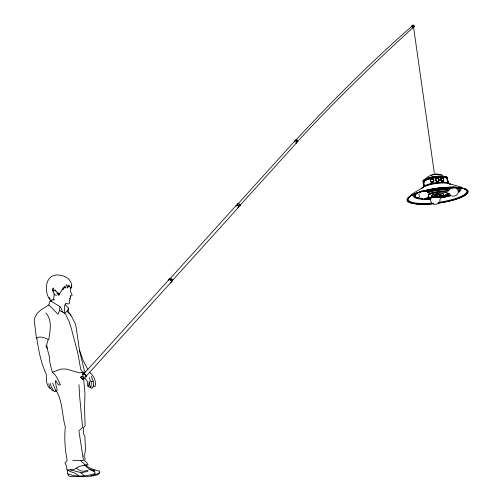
<?xml version="1.0" encoding="UTF-8"?>
<svg xmlns="http://www.w3.org/2000/svg" width="502" height="502" viewBox="0 0 502 502"><rect width="100%" height="100%" fill="white"/><g stroke="black" fill="none" stroke-linecap="round" stroke-linejoin="round"><path stroke-width="0.75" d="M419.07 194.079L419.076 195.491L419.948 197.493M54.203 293.959L53.664 299.349L54.411 299.826L52.007 299.939L51.85 300.447L51.317 300.008L51.11 301.144L59.983 306.647L61.702 309.012L62.223 311.817L65.404 313.8L69.012 321.318L71.566 329.281L77.948 353.822L80.728 369.359L82.629 372.289M423.682 185.614L423.65 186.066L423.268 182.91L423.883 186.204L423.895 185.589M71.071 287.64L70.242 290.733L72.181 295.226L71.773 295.734L70.016 296.029M68.485 308.128L68.19 311.428L70.977 315.218L67.08 311.391L68.485 308.128L65.134 304.607M413.372 27.07C415.706 26.43 411.69 23.437 411.841 26.744M412.813 25.79L412.895 25.445M412.33 27.704C413.761 28.633 413.272 25.426 412.035 25.935M59.983 306.647L59.249 311.271L57.994 314.202L48.832 304.94L41.082 309.834L37.368 313.148L35.046 316.957L34.261 320.389L36.395 338.417L36.784 337.871L39.846 336.924L44.044 337.658L48.782 339.584C50.093 330.736 52.49 320.496 45.939 312.966M48.186 339.471L46.749 344.485L47.194 348.501L49.472 357.06L49.805 362.118L51.273 368.474L52.465 372.239L55.038 374.787L57.065 377.83L60.391 384.701L59.456 385.122L58.169 384.438L55.791 380.924M428.482 196.351L428.764 195.297M439.821 201.547L440.097 199.081M91.188 376.193L93.177 380.899L93.491 385.141L92.355 388.09L91.157 388.203C90.084 386.151 92.249 383.81 90.944 381.708M63.942 312.602L64.425 311.34L64.432 306.396L65.63 303.333L67.933 303.873L68.83 303.81L69.558 303.139L69.351 300.648L70.224 299.136L69.696 298.715M297.209 140.416A1.117 0.684 42.1 0 0 296.506 139.97A1.123 0.69 46.6 0 1 297.209 140.416L297.523 140.874A1.117 0.684 42.1 0 1 297.429 141.639C334.062 101.806 372.992 64.168 412.926 27.673C414.012 26.022 410.567 26.236 412.832 25.602M413.88 26.794L413.805 25.809L412.989 25.338M53.645 390.638L52.459 390.801L49.698 387.011L48.732 383.685M90.9 386.471L89.996 387.651L88.961 386.954L89.601 383.635L89.237 381.57L88.496 386.345L87.586 386.226L87.26 381.238L84.725 377.68M457.906 193.364C456.883 195.661 454.046 196.665 451.7 196.025M55.948 380.673L55.452 381.476L56.067 385.806L57.19 389.257L56.795 390.907L55.703 390.387L52.697 383.246M48.832 304.94L49.911 301.162L51.11 301.144M84.932 465.417L85.993 464.739L86.576 465.944C90.373 468.987 95.135 469.809 99.484 471.209L99.747 472.583L98.336 474.415L94.897 475.626L90.58 476.028M412.895 25.169L412.7 25.972M50.652 388.316L49.955 388.416C45.795 385.09 46.473 378.903 46.272 374.103C40.888 362.839 38.522 350.227 36.784 337.871M83.621 374.065L168.917 279.696M169.921 278.83L236.417 205.262M294.875 140.936L237.879 203.988A1.261 0.772 42.1 0 1 238.852 204.038M239.617 205.807L296.613 142.75M238.481 207.414L171.985 280.982A1.5 0.916 42.1 0 0 171.402 279.087A1.5 0.916 42.1 0 0 169.689 279.25M85.905 376.456L171.201 282.086M297.504 140.893L297.523 140.874A1.123 0.69 46.6 0 1 297.391 141.677M411.847 26.255L413.046 25.1M412.035 26.217L413.215 25.106M412.537 25.947L413.403 25.175M412.537 26.123L413.397 25.351M412.719 26.085L413.585 25.313M412.688 26.236L413.548 25.464M412.889 26.28L413.748 25.508M412.826 26.393L413.686 25.621M412.945 26.581L413.893 25.74M413.033 26.794L414.006 26.004M413.083 27.014L413.949 26.242M413.209 27.039L414.068 26.267M412.368 27.554L412.807 27.729L414.094 26.531M413.202 27.528L414.062 26.757M412.87 27.917L413.993 26.945M412.129 26.11C371.21 61.746 332.908 100.312 295.923 139.989A1.123 0.69 46.6 0 0 295.747 140.309A1.117 0.684 42.1 0 1 295.885 140.027M410.385 195.535L412.776 193.603L422.684 187.585M64.57 313.11L67.08 311.391M426.675 177.47L429.925 175.7M99.747 472.583L97.99 473.725L94.075 474.792M437.932 203.63L436.05 204.314L433.615 204.207M413.786 26.901L413.378 26.895M424.799 191.613L426.606 190.929M426.229 191.13L426.612 190.986A17.501 4.204 -8.1 0 1 450.915 188.52L450.915 188.52M449.635 188.928L449.629 188.877A15.869 3.815 -8.1 0 0 427.585 191.111L425.966 191.061A3.991 0.96 -8.1 0 0 421.153 191.708A3.991 0.96 -8.1 0 0 419.904 193.013M427.591 191.168L427.215 191.293A3.991 0.96 -8.1 0 1 427.208 192.034M52.465 372.239L60.955 369.07L65.913 368.989L79.548 372.829L85.334 371.944L84.217 369.949L79.649 351.256L76.053 326.582L75.043 323.232L71.911 317.032L70.343 314.917M69.489 298.784L70.713 297.774L70.217 296.029M437.625 196.069L437.292 196.031L437.631 196.006M81.017 472.897L87.988 471.246L87.568 470.443L86.815 470.349L84.154 471.322L80.634 470.857L76.185 468.197M94.909 473.65C86.093 476.335 76.448 477.239 67.82 473.869M438.817 196.872L439.394 196.797M438.867 196.916L439.401 196.847A17.501 4.204 -8.1 0 0 449.717 194.18M92.989 381.62L91.188 381.445L90.278 380.428L89.343 377.642M430.503 197.7L431.061 197.656M431.023 197.713L430.509 197.75A17.501 4.204 -8.1 0 1 426.593 197.719M72.846 460.485L83.495 460.478L78.914 430.992L82.617 427.478L79.504 394.905L79.015 384.745M93.284 471.039L95.029 470.744L89.074 469.075M439.551 174.414L442.469 175.054M438.434 174.288L440.172 174.483M85.993 464.739L87.894 465.103L88.038 464.601L86.545 462.461L84.75 460.968L84.587 460.133L85.315 458.753L83.74 455.935L84.725 454.649L85.491 449.133L84.851 436.119L83.602 433.904L83.326 427.792L85.089 425.947L84.593 408.954L84.938 393.072L83.577 378.408M70.311 469.828L80.151 472.413L81.876 473.38L84.167 475.921M461.507 187.083L448.054 183.374A1.588 0.389 85.5 0 0 448.073 181.404A1.588 0.389 85.5 0 0 447.546 180.494A1.588 0.389 85.5 0 1 447.953 182.816M56.431 295.54L54.649 294.649L53.758 293.268L52.346 289.98L52.948 288.236L53.607 288.129L52.917 290.47L53.45 290.476L53.789 291.392L54.385 290.162L55.22 289.849L55.164 290.903L55.722 290.583L55.986 291.618L56.525 291.329L56.983 291.869L57.109 293.651L58.019 292.39L57.761 294.938L58.69 293.287L58.489 294.254L59.186 293.406L58.709 295.339L63.202 287.759L62.788 290.024L64.507 286.209L64.545 288.029L65.091 287.232L65.047 288.054L66.835 284.534L67.431 286.761L67.023 288.035L67.958 287.226L68.46 285.763L68.749 286.924L69.1 285.067L70.625 288.412L71.384 287.094L71.717 287.445L71.591 285.657L71.83 285.87C71.322 278.698 64.087 275.065 57.598 274.952C45.086 274.814 44 290.965 49.529 299.223L49.535 297.586L50.514 301.024M59.393 310.393L62.223 311.817M67.795 469.997C70.989 472.784 76.229 472.156 78.601 476.065M441.271 180.839L441.634 181.103A1.738 1.337 46.8 0 0 443.14 181.115L443.523 180.544A1.719 1.136 69.3 0 0 443.285 178.856L441.929 177.965A1.757 1.443 60.9 0 0 441.271 180.839M449.842 183.814L450.827 184.585M84.512 465.047L89.626 469.565L94.075 471.359L95.016 472.526L94.884 473.882L93.792 475.105C86.237 478.042 78.161 475.915 70.368 476.68L68.448 475.764L67.644 473.348L67.368 470.023M80.665 460.667L84.298 464.043L84.756 464.977L79.184 466.515L73.681 469.602L66.948 470.054L66.509 466.427L64.99 462.8L67.205 460.472C64.946 449.485 64.243 438.008 65.31 426.851C61.853 414.884 62.882 401.97 56.318 390.863M89.833 372.453C93.868 375.885 96.415 381.131 95.104 386.465L94.608 386.873L93.811 386.471L93.491 385.141M447.458 180.444L447.389 180.356A1.757 0.496 86.1 0 0 447.025 180.544M457.309 188.896L458.182 190.898M431.287 202.689L430.409 199.576M87.856 369.491L83.056 360.235L79.473 350.114M45.883 345.558L47.194 348.501M50.256 383.484L51.612 387.318L53.99 391.196L55.427 391.755L55.703 390.387M423.839 186.135L423.657 185.238M83.056 372.214L83.602 374.354M82.209 372.365L82.893 375.389M423.625 183.355L423.431 182.778L423.45 183.575M423.619 183.243L423.682 183.682M447.527 180.808L447.815 182.91M423.939 185.652L423.82 184.868M423.682 183.607L423.738 184.065M423.6 184.855L423.657 185.32M413.554 27.139L434.305 172.914M423.751 184.027L423.857 184.924M423.895 185.345L423.839 184.88A1.751 0.596 76.8 0 0 423.914 185.301L423.92 185.702M423.594 182.923L423.82 183.217A1.719 0.489 86.1 0 1 424.064 184.899L423.995 186.186M456.638 189.047A3.991 0.96 -8.1 0 0 455.785 188.106A3.991 0.96 -8.1 0 0 451.474 188.47L449.848 188.997A3.991 0.96 -8.1 0 0 449.328 190.026M427.723 192.241A12.682 3.043 -8.1 0 1 448.769 190.277M423.556 182.527A12.048 2.893 -8.1 0 1 435.397 177.639A12.048 2.893 -8.1 0 1 447.226 179.358M423.537 182.402A12.048 2.893 -8.1 0 1 435.385 177.513A12.13 2.912 -8.1 0 1 447.282 179.227M447.207 179.239A12.048 2.893 -8.1 0 0 435.385 177.513A12.13 2.912 -8.1 0 0 423.462 182.414M423.481 182.54A12.13 2.912 -8.1 0 1 435.397 177.62A12.13 2.912 -8.1 0 1 447.301 179.352M427.704 192.122A12.682 3.043 -8.1 0 1 448.757 190.158M428.011 192.354A12.305 2.956 -8.1 0 1 448.443 190.44M427.999 192.26A12.305 2.956 -8.1 0 1 448.43 190.352M447.226 180.525A1.751 0.427 85.5 0 1 447.765 180.789A1.751 0.427 85.5 0 1 447.991 182.897M440.267 194.506A3.514 0.847 -8.1 0 1 440.718 195.291M434.286 196.15A3.514 0.847 -8.1 0 1 437.047 194.613A3.658 0.878 -8.1 0 0 434.625 196.32M440.379 194.469A3.658 0.878 -8.1 0 1 439.702 195.805M434.65 196.477A3.658 0.878 -8.1 0 1 435.322 195.146A3.658 0.878 -8.1 0 1 440.398 194.632A3.658 0.878 -8.1 0 1 439.727 195.962M436.138 196.558A3.658 0.878 -8.1 0 1 435.316 196.552M449.083 193.22A11.935 2.868 -8.1 0 1 440.411 196.797A11.935 2.868 -8.1 0 1 427.98 197.424M428.652 193.621A11.935 2.868 -8.1 0 1 448.286 191.839M428.193 194.964A10.059 2.416 -8.1 0 1 444.452 191.996A10.059 2.416 -8.1 0 1 441.208 196.414M440.599 196.552A10.059 2.416 -8.1 0 1 438.692 196.916M438.045 197.016A10.059 2.416 -8.1 0 1 434.186 197.405M431.325 197.418A10.059 2.416 -8.1 0 1 429.486 197.211M428.193 195.096A10.078 2.422 -8.1 0 1 443.498 192.04A10.078 2.422 -8.1 0 1 443.492 195.924A10.078 2.422 -8.1 0 1 428.193 196.966M442.45 193.584A6.331 1.519 -8.1 0 1 441.904 195.673A6.331 1.519 -8.1 0 1 433.653 196.909M432.492 196.784A6.331 1.519 -8.1 0 1 431.676 196.546M431.249 196.213A6.331 1.519 -8.1 0 1 438.296 193.552M427.804 192.586A11.935 2.868 -8.1 0 1 448.098 190.522M430.848 175.606A3.821 0.916 -8.1 0 1 434.104 174.125A3.821 0.916 -8.1 0 1 438.346 174.357M430.911 176.045A3.821 0.916 -8.1 0 1 430.911 175.807M431.168 175.537A3.821 0.916 -8.1 0 1 437.662 174.458M423.33 181.498A12.13 2.912 -8.1 0 1 423.33 180.733M424.146 179.879A12.13 2.912 -8.1 0 1 438.359 176.265A12.13 2.912 -8.1 0 1 447.156 178.31M423.977 182.17A12.305 2.956 -8.1 0 1 433.659 176.773A12.305 2.956 -8.1 0 1 447.326 178.292M423.995 182.282A12.305 2.956 -8.1 0 1 433.678 176.886A12.305 2.956 -8.1 0 1 447.345 178.411M424.058 182.734A12.305 2.956 -8.1 0 1 433.741 177.338A12.305 2.956 -8.1 0 1 447.407 178.863M424.071 182.835A12.305 2.956 -8.1 0 1 433.753 177.438A12.305 2.956 -8.1 0 1 447.42 178.957M423.424 182.163A12.13 2.912 -8.1 0 1 435.347 177.244A12.13 2.912 -8.1 0 1 447.251 178.976M423.18 187.139A13.196 3.169 -8.1 0 1 434.443 182.879A13.196 3.169 -8.1 0 1 448.223 182.985M422.508 187.811A13.968 3.357 -8.1 0 1 436.232 183.029A13.968 3.357 -8.1 0 1 449.943 184.14M421.68 188.633A14.916 3.583 -8.1 0 1 434.412 183.814A14.916 3.583 -8.1 0 1 449.98 183.933M433.559 203.686A30.729 7.379 -8.1 0 1 412.424 194.92A30.729 7.379 -8.1 0 1 464.224 188.595A30.729 7.379 -8.1 0 1 438.622 203.065M433.565 203.699A30.704 7.373 -8.1 0 1 412.588 194.876A30.704 7.373 -8.1 0 1 464.432 188.696A30.704 7.373 -8.1 0 1 437.901 203.178M432.849 203.574A30.208 7.254 -8.1 0 1 413.14 194.745A30.208 7.254 -8.1 0 1 463.886 188.708A30.208 7.254 -8.1 0 1 438.597 202.89M447.301 187.221A29.593 7.11 -8.1 0 1 466.502 192.448A29.593 7.11 -8.1 0 1 439.012 202.262M432.134 203.072A29.593 7.11 -8.1 0 1 408.979 200.787A29.593 7.11 -8.1 0 1 419.659 191.99M420.337 191.777A29.593 7.11 -8.1 0 1 424.742 190.54M426.286 190.164A29.593 7.11 -8.1 0 1 429.179 189.53M430.672 189.229A29.593 7.11 -8.1 0 1 435.203 188.451M436.74 188.225A29.593 7.11 -8.1 0 1 439.049 187.924M441.333 187.666A29.593 7.11 -8.1 0 1 443.599 187.459M452.785 186.97A22.314 5.359 -8.1 0 1 458.219 191.695M450.589 195.385A22.314 5.359 -8.1 0 1 440.016 197.87M430.71 198.93A22.314 5.359 -8.1 0 1 425.018 199.037M422.929 198.936A22.314 5.359 -8.1 0 1 419.622 191.94M420.218 191.676A22.314 5.359 -8.1 0 1 422.226 190.892M449.61 193.565A15.869 3.815 -8.1 0 1 446.705 194.663M429.637 197.273A15.869 3.815 -8.1 0 1 427.566 197.223M423.97 186.173A1.588 0.54 76.8 0 1 423.744 184.987M458.144 187.579A22.998 5.522 -8.1 0 1 458.131 191.846M450.947 195.096A22.998 5.522 -8.1 0 1 444.408 196.828M442.971 197.129A22.998 5.522 -8.1 0 1 440.053 197.656M431.18 198.704A22.998 5.522 -8.1 0 1 424.598 198.861M423.211 198.805A22.998 5.522 -8.1 0 1 420.977 198.623M419.013 198.34A22.998 5.522 -8.1 0 1 415.374 193.753M455.678 187.001A22.552 5.415 -8.1 0 1 458.395 191.325M450.683 195.046A22.552 5.415 -8.1 0 1 446.391 196.257M442.858 197.035A22.552 5.415 -8.1 0 1 441.427 197.311M430.591 198.629A22.552 5.415 -8.1 0 1 424.836 198.742M419.358 198.227A22.552 5.415 -8.1 0 1 416.459 193.195M455.509 187.271A22.314 5.359 -8.1 0 1 458.2 191.544M450.57 195.234A22.314 5.359 -8.1 0 1 446.322 196.426M445.569 196.608A22.314 5.359 -8.1 0 1 439.99 197.719M430.691 198.779A22.314 5.359 -8.1 0 1 424.999 198.886M422.91 198.786A22.314 5.359 -8.1 0 1 416.71 193.395M459.06 187.579A23.964 5.754 -8.1 0 1 457.981 192.718M450.94 195.611A23.964 5.754 -8.1 0 1 440.204 198.089M430.961 199.175A23.964 5.754 -8.1 0 1 415.198 193.446M81.142 377.322A1.663 1.017 42.1 0 1 82.422 376.487A1.663 1.017 42.1 0 1 83.941 378.351A1.663 1.017 42.1 0 1 82.391 378.859M82.033 378.633A1.663 1.017 42.1 0 1 81.249 377.667M294.768 141.796A1.261 0.772 42.1 0 1 295.389 140.83A1.261 0.772 42.1 0 1 296.782 142.066A1.261 0.772 42.1 0 1 295.916 142.813M236.103 205.945A1.606 0.985 42.1 0 1 237.226 205.098A1.606 0.985 42.1 0 1 238.795 206.736A1.606 0.985 42.1 0 1 237.666 207.577M237.691 204.59A1.261 0.772 42.1 0 1 237.684 204.345M239.128 204.214A1.261 0.772 42.1 0 1 239.579 204.678M239.724 204.948A1.261 0.772 42.1 0 1 239.749 205.657M236.191 205.971A1.5 0.916 42.1 0 1 237.898 205.525A1.5 0.916 42.1 0 1 238.249 207.527M85.453 376.795A1.663 1.017 42.1 0 1 85.145 376.82M83.163 374.749A1.663 1.017 42.1 0 1 85.058 374.574A1.663 1.017 42.1 0 1 85.704 376.676M83.062 375.038A1.795 1.098 42.1 0 1 84.185 374.065A1.795 1.098 42.1 0 1 85.999 375.672A1.795 1.098 42.1 0 1 85.189 376.927M83.376 374.85A1.663 1.017 42.1 0 1 85.258 374.354A1.663 1.017 42.1 0 1 85.654 376.575M168.666 280.486A1.663 1.017 42.1 0 1 170.554 279.99A1.663 1.017 42.1 0 1 170.95 282.206M81.029 377.284A1.795 1.098 42.1 0 1 82.943 376.663A1.795 1.098 42.1 0 1 83.683 379.073A1.795 1.098 42.1 0 1 81.148 377.661M168.59 280.461A1.757 1.073 42.1 0 1 170.586 279.934A1.757 1.073 42.1 0 1 171 282.281M294.693 141.79A1.368 0.835 42.1 0 1 295.364 140.748A1.368 0.835 42.1 0 1 296.864 142.085A1.368 0.835 42.1 0 1 295.935 142.894M295.502 140.234A1.368 0.835 42.1 0 1 296.669 139.851A1.368 0.835 42.1 0 1 297.811 141.257A1.368 0.835 42.1 0 1 296.845 141.884M169.481 279.476A1.757 1.073 42.1 0 1 171.477 278.949A1.757 1.073 42.1 0 1 171.891 281.296M237.402 204.502A1.606 0.985 42.1 0 1 238.412 203.63A1.606 0.985 42.1 0 1 240.038 205.073A1.606 0.985 42.1 0 1 239.31 206.196M430.823 179.716L430.628 180.136A1.719 1.475 -73.8 0 0 430.873 181.818L431.532 182.289A1.738 1.544 -37.3 0 0 433.207 181.95L433.527 181.617A1.757 1.657 -52 0 0 431.124 179.377L430.823 179.716M438.698 180.952L437.581 181.511A1.751 1.682 26.8 0 0 438.798 178.957A1.751 1.682 26.8 0 0 435.868 178.875A1.751 1.682 26.8 0 0 437.123 181.498L437.562 181.511L436.263 181.203A1.751 1.701 0.2 0 1 436.646 178.279L437.091 178.16A1.757 1.631 43.7 0 1 438.704 180.958M432.787 182.176A1.751 1.638 -57.2 0 0 433.126 179.195A1.751 1.638 -57.2 0 0 430.459 180.538A1.751 1.638 -57.2 0 0 432.787 182.176M435.918 180.318A1.588 1.519 26.8 0 0 438.622 180.739A1.588 1.519 26.8 0 0 437.562 178.254A1.588 1.519 26.8 0 0 435.918 180.318M440.781 179.139A1.751 1.406 62.6 0 0 442.871 181.241A1.751 1.406 62.6 0 0 443.122 178.436A1.751 1.406 62.6 0 0 440.781 179.139M432.661 181.988A1.588 1.487 -57.2 0 0 432.969 179.289A1.588 1.487 -57.2 0 0 430.553 180.507A1.588 1.487 -57.2 0 0 432.661 181.988M433.659 197.048A6.35 1.525 -8.1 0 0 443.73 194.676A6.35 1.525 -8.1 0 0 435.09 194.211A6.35 1.525 -8.1 0 0 433.659 197.048M435.529 196.928A3.407 0.816 -8.1 0 0 440.938 195.661A3.407 0.816 -8.1 0 0 436.301 195.41A3.407 0.816 -8.1 0 0 435.529 196.928M435.887 180.375A1.588 1.519 26.8 0 0 438.597 180.795A1.588 1.519 26.8 0 0 437.531 178.31A1.588 1.519 26.8 0 0 435.887 180.375M441.032 179.126A1.588 1.274 62.6 0 0 442.927 181.034A1.588 1.274 62.6 0 0 443.153 178.486A1.588 1.274 62.6 0 0 441.032 179.126M440.919 179.183A1.588 1.274 62.6 0 0 442.808 181.09A1.588 1.274 62.6 0 0 443.04 178.549A1.588 1.274 62.6 0 0 440.919 179.183M81.086 377.843A1.663 1.017 42.1 0 0 83.514 379.104A1.663 1.017 42.1 0 0 82.51 376.776A1.663 1.017 42.1 0 0 81.086 377.843"/></g></svg>
